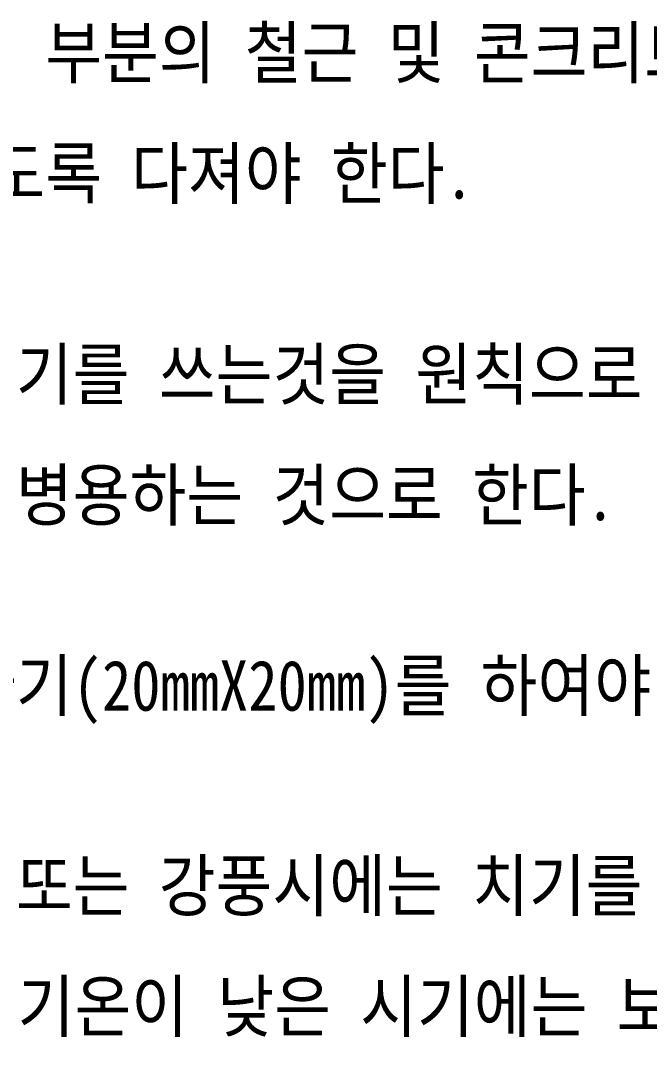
# Model space of a CAD drawing. Extents: x 2558 to 85222, y -662 to 28852.
# Drawn here: x 72394 to 75810, y 5765 to 11326 of the extents above; entities that cross this region are included whole.
import ezdxf

# ---------------------------------------------------------------- set-up
doc = ezdxf.new("R2010")
doc.units = 0
doc.header["$MEASUREMENT"] = 0
doc.layers.get('0').update_dxf_attribs({"linetype": 'CONTINUOUS'})
doc.layers.add('TEXT', color=7, linetype='CONTINUOUS')
doc.styles.add('TEXT', font='DotumChe.ttf')

# ---------------------------------------------------------------- blocks, each defined once
blk = doc.blocks.new('RCSTD3_DESIGN')
at = {"layer": 'TEXT', "style": 'TEXT', "width": 0.9}
for s, p in [('철근에 닿으면 경화가 시작된 부분의 철근 및 콘크리트의 부착을 저해할 우려가 있으므로', (1058.016816, 6452.303644)), ('가능한 한 철근에 접하지 않도록 다져야 한다.', (1058.016816, 5796.561709)), ('콘크리트 다지기는 내부 진동기를 쓰는것을 원칙으로 하고, 얇은벽 등에서는 내부진동기의 사용이', (1058.016816, 4705.83365)), ('곤란하므로 거푸집 진동기를 병용하는 것으로 한다.', (1058.016816, 4050.091714)), ('모든 구조물의 예각부는 모따기(20mmX20mm)를 하여야 한다.', (1058.016816, 3015.628755)), ('콘크리트는 원칙적으로 우천 또는 강풍시에는 치기를 하여서는 안된다. 콘크리트 치기 후에는', (1058.016816, 1929.224795)), ('충분한 양생을 하여야 한다. 기온이 낮은 시기에는 보온설비를, 강풍시에 할수없이 시공할 때에는', (1058.016816, 1273.48286))]:
    blk.add_text(s, height=273.225806, dxfattribs=at).set_placement(p)

msp = doc.modelspace()

# ---------------------------------------------------------------- block references
msp.add_blockref('RCSTD3_DESIGN', (67131.138105, 4562.284676))

doc.saveas('drawing.dxf')
